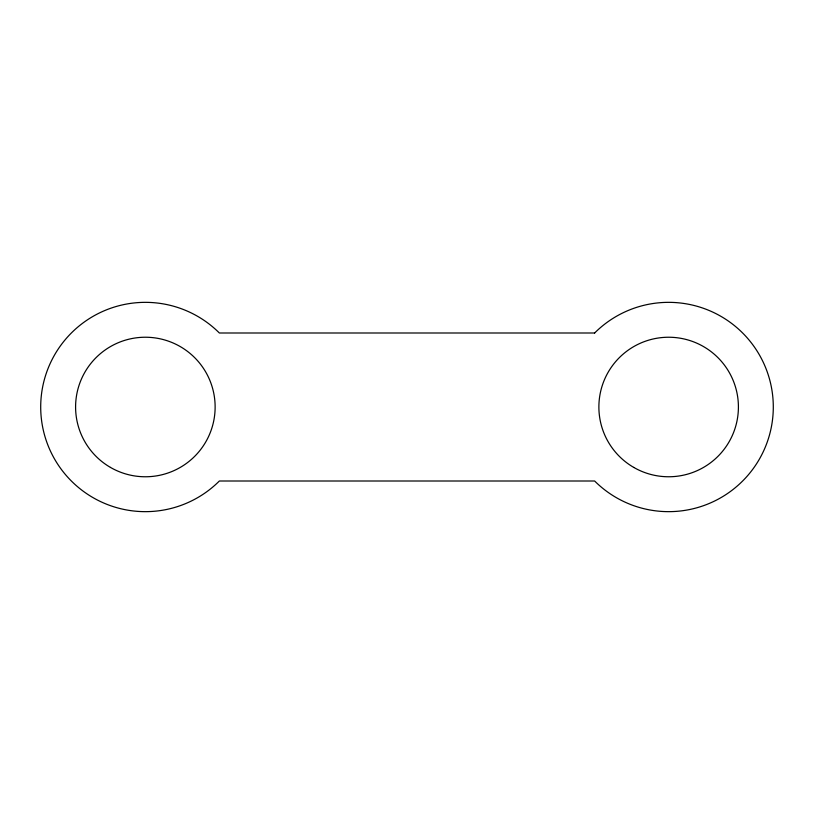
<?xml version="1.0" encoding="UTF-8"?>
<svg xmlns="http://www.w3.org/2000/svg" width="814" height="814" viewBox="0 0 814 814"><rect width="100%" height="100%" fill="white"/><g stroke="black" fill="none" stroke-linecap="round" stroke-linejoin="round"><path stroke-width="1.22" d="M594.637 332.997L219.363 332.997A104.66 104.66 0 0 0 71.357 332.997A104.66 104.66 0 0 0 71.357 481.003A104.66 104.66 0 0 0 219.363 481.003L594.637 481.003A104.66 104.66 0 0 0 742.643 481.003A104.66 104.66 0 0 0 742.643 332.997A104.66 104.66 0 0 0 594.637 332.997M110.47 467.419A69.77 69.77 0 0 0 215.13 407A69.77 69.77 0 0 0 110.47 346.581A69.77 69.77 0 0 0 110.47 467.419M633.76 467.419A69.77 69.77 0 0 0 738.41 407A69.77 69.77 0 0 0 633.76 346.581A69.77 69.77 0 0 0 633.76 467.419"/></g></svg>
